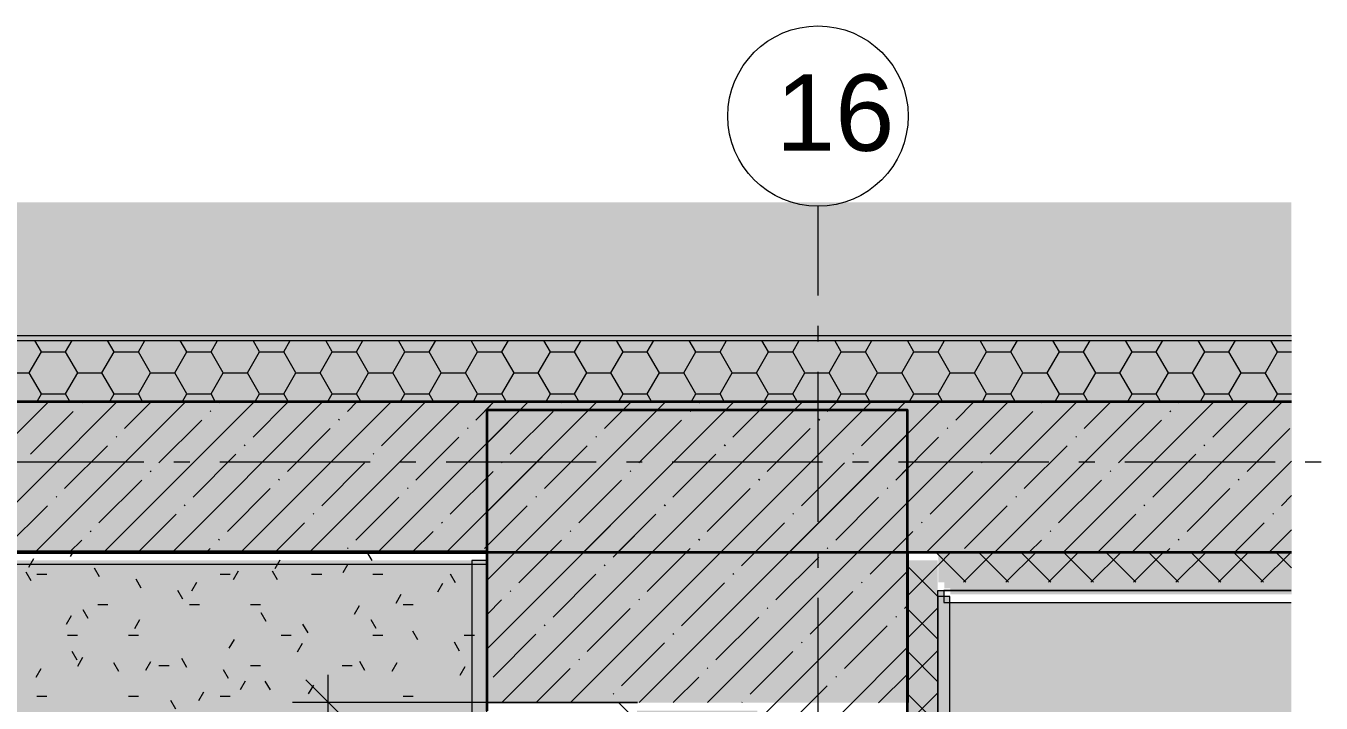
# Model space of a CAD drawing. Header units: millimetres. Extents: x -81576 to 1046824, y -248937 to 691537.
# Drawn here: x -48249 to -43939, y 634733 to 636986 of the extents above; entities that cross this region are included whole.
import ezdxf

# ---------------------------------------------------------------- set-up
doc = ezdxf.new("R2010")
doc.units = ezdxf.units.MM
doc.layers.add('PDF _Геометрия', color=7, linetype='Continuous', true_color=0x1d1d1d)
doc.layers.add('PDF _Сплошная заливка', color=7, linetype='Continuous', true_color=0xffffff)
doc.layers.add('PDF _Текст', color=7, linetype='Continuous')
doc.styles.add('PDF ArialMT', font='arial.ttf')

msp = doc.modelspace()

# ---------------------------------------------------------------- hatches: boundary and pattern name
at = {"layer": 'PDF _Сплошная заливка', "true_color": 0x636466, "transparency": 33554559}
h = msp.add_hatch(color=251, dxfattribs=at)
h.paths.add_polyline_path([(-51273, 619111.5), (-45855.1, 619111.5), (-45855.1, 619767.3), (-50455.1, 619767.3), (-50455.1, 619807.3), (-50495.1, 619807.3), (-50495.1, 635167.3), (-51273, 635167.3), (-51273, 619807.3)], flags=0)
h.paths.add_polyline_path([(-44038.9, 619111.5), (-44038.9, 622707.3), (-45175.1, 622707.3), (-45175.1, 619111.5)], flags=0)
h.paths.add_polyline_path([(-49955.1, 620307.3), (-49955, 620307.3), (-49955.1, 620347.3)], flags=0)
h.paths.add_polyline_path([(-47819.8, 620347.3), (-45855.1, 620347.3), (-45855.1, 622667.3), (-46715.1, 622667.3), (-46715.1, 622707.3), (-46765.1, 622707.3), (-46765.1, 623238.3), (-48155.8, 623238.3), (-48155.8, 623567.3), (-49915, 623567.3), (-49915, 620347.3), (-47825.8, 620347.3)], flags=0)
h.paths.add_polyline_path([(-48075.8, 623318.3), (-46765.1, 623318.3), (-46765.1, 623567.3), (-48075.8, 623567.3), (-48075.8, 623433.3)], flags=0)
h.paths.add_polyline_path([(-45815.1, 623707.3), (-45815.1, 628707.3), (-46215.1, 628707.3), (-46215.1, 623707.3)], flags=0)
h.paths.add_polyline_path([(-44495.3, 623707.3), (-44038.9, 623707.3), (-44038.9, 628707.3), (-45175.1, 628707.3), (-45175.1, 623707.3)], flags=0)
h.paths.add_polyline_path([(-46215.1, 629707.3), (-45815.1, 629707.3), (-45815.1, 634707.3), (-46215.1, 634707.3), (-46215.1, 631704.5)], flags=0)
h.paths.add_polyline_path([(-44038.9, 629707.3), (-44038.9, 635067.3), (-45175.1, 635067.3), (-45175.1, 629707.3)], flags=0)
h.paths.add_polyline_path([(-45195.1, 635087.3), (-45195.1, 635107.3), (-45215.1, 635107.3), (-45215.1, 635087.3)], flags=0)
h.paths.add_polyline_path([(-51273, 635927.3), (-44038.9, 635927.3), (-44038.9, 636398.8), (-51273, 636398.8)], flags=0)
for points in [[(-46713.4, 635938.7), (-44037.3, 635938.7), (-44037.3, 635954.7), (-51271.4, 635954.7), (-51271.4, 635938.7)], [(-46713.4, 635738.7), (-44037.3, 635738.7), (-44037.3, 635938.7), (-51271.4, 635938.7), (-51271.4, 635738.7)], [(-45313.4, 635734.7), (-44037.3, 635734.7), (-44037.3, 635738.7), (-51271.4, 635738.7), (-51271.4, 635734.7), (-46213.4, 635734.7)], [(-44037.3, 635234.7), (-44037.3, 635734.7), (-51271.4, 635734.7), (-51271.4, 635234.7), (-46713.4, 635234.7)], [(-49955.1, 631704.5), (-48155.8, 631704.5), (-48155.8, 633778.4), (-48075.8, 633778.4), (-48075.8, 631704.5), (-46715.1, 631704.5), (-46715.1, 635207.3), (-49955.1, 635207.3), (-49955.1, 632077)], [(-46713.4, 634734.7), (-45313.4, 634734.7), (-45313.4, 635234.7), (-46713.4, 635234.7), (-46713.4, 635200)], [(-45226, 619111.5), (-45215.1, 619111.5), (-45215.1, 622707.3), (-45289.7, 622707.3), (-45289.7, 623707.3), (-45215.1, 623707.3), (-45215.1, 628707.3), (-45289.7, 628707.3), (-45289.7, 629707.3), (-45215.1, 629707.3), (-45215.1, 635207.3), (-45315.1, 635207.3), (-45315.1, 619111.5), (-45289.7, 619111.5)], [(-45213.4, 635134.7), (-44037.3, 635134.7), (-44037.3, 635234.7), (-45213.4, 635234.7), (-45213.4, 635183.9)], [(-45173.4, 635094.7), (-44037.3, 635094.7), (-44037.3, 635134.7), (-45193.4, 635134.7), (-45193.4, 635114.7), (-45173.4, 635114.7)]]:
    msp.add_hatch(color=251, dxfattribs=at).paths.add_polyline_path(points)

# ---------------------------------------------------------------- linework, layer by layer
at = {"layer": 'PDF _Геометрия', "color": 7, "lineweight": 9}
for points in [[(-45613.4, 636385.7), (-45613.4, 636088.4)], [(-45613.4, 635988.4), (-45613.4, 635935.4)], [(-45613.4, 635835.4), (-45613.4, 635335.4)], [(-51271.4, 635738.7), (-44037.3, 635738.7)], [(-51271.4, 635734.7), (-44037.3, 635734.7)], [(-47856.8, 635534.7), (-48356.8, 635534.7)], [(-47703.9, 635534.7), (-47756.8, 635534.7)], [(-47103.9, 635534.7), (-47603.9, 635534.7)], [(-46951, 635534.7), (-47003.9, 635534.7)], [(-46351, 635534.7), (-46851, 635534.7)], [(-46198.1, 635534.7), (-46251, 635534.7)], [(-45598.1, 635534.7), (-46098.1, 635534.7)], [(-45445.1, 635534.7), (-45498.1, 635534.7)], [(-44845.1, 635534.7), (-45345.1, 635534.7)], [(-44692.2, 635534.7), (-44745.1, 635534.7)], [(-44092.2, 635534.7), (-44592.2, 635534.7)], [(-43939.3, 635534.7), (-43992.2, 635534.7)], [(-48223.2, 635212.5), (-48239.9, 635183.4)], [(-48093, 635234.7), (-48101.2, 635220.6)], [(-47404.1, 635208.8), (-47420.8, 635179.8)], [(-47097.2, 635207.3), (-47113, 635234.7)], [(-45613.4, 635235.4), (-45613.4, 635182.5)], [(-48231, 635139.2), (-48247.8, 635168.3)], [(-48212.6, 635162.2), (-48179.1, 635162.2)], [(-48004.3, 635152.8), (-48021, 635181.9)], [(-47603, 635162.2), (-47569.5, 635162.2)], [(-47542.9, 635171.6), (-47559.6, 635142.6)], [(-47411.9, 635142.9), (-47428.7, 635171.9)], [(-47298.2, 635162.2), (-47264.7, 635162.2)], [(-47177.3, 635195.2), (-47194.1, 635166.2)], [(-47095, 635162.2), (-47061.5, 635162.2)], [(-46819.6, 635132.9), (-46836.3, 635161.9)], [(-47865.5, 635115.6), (-47882.2, 635144.7)], [(-47681.6, 635134.5), (-47698.4, 635105.4)], [(-46862.5, 635130.8), (-46879.3, 635101.8)], [(-47726.7, 635078.5), (-47743.4, 635107.5)], [(-47001.3, 635093.6), (-47018.1, 635064.6)], [(-45613.4, 635082.5), (-45613.4, 634582.5)], [(-48041.4, 635014), (-48058.2, 635043.1)], [(-48009.4, 635060.6), (-47975.9, 635060.6)], [(-47704.6, 635060.6), (-47671.1, 635060.6)], [(-47501.4, 635060.6), (-47467.9, 635060.6)], [(-47449.1, 635004.1), (-47465.9, 635033.1)], [(-47140.1, 635056.4), (-47156.9, 635027.4)], [(-46993.4, 635060.6), (-46959.9, 635060.6)], [(-48098, 635022.9), (-48114.8, 634993.9)], [(-47871.2, 635009.3), (-47888, 634980.2)], [(-47310.3, 634966.9), (-47327.1, 634995.9)], [(-47083.5, 634980.5), (-47100.3, 635009.5)], [(-48111, 634959), (-48077.5, 634959)], [(-47907.8, 634959), (-47874.3, 634959)], [(-47556.5, 634944.9), (-47573.2, 634915.8)], [(-47399.8, 634959), (-47366.3, 634959)], [(-47095, 634959), (-47061.5, 634959)], [(-46944.8, 634943.3), (-46961.5, 634972.4)], [(-46790.2, 634959), (-46756.7, 634959)], [(-48078.6, 634875.3), (-48095.4, 634904.3)], [(-47329.7, 634931.3), (-47346.5, 634902.2)], [(-46806, 634906.1), (-46822.7, 634935.2)], [(-48060.8, 634884.1), (-48077.6, 634855.1)], [(-47939.8, 634838.1), (-47956.6, 634867.1)], [(-47834, 634870.5), (-47850.8, 634841.5)], [(-47806.2, 634857.4), (-47772.7, 634857.4)], [(-47713.1, 634851.7), (-47729.8, 634880.7)], [(-47501.4, 634857.4), (-47467.9, 634857.4)], [(-47196.6, 634857.4), (-47163.1, 634857.4)], [(-47120.7, 634841.7), (-47137.5, 634870.8)], [(-47014.9, 634866.8), (-47031.7, 634837.8)], [(-46788.1, 634853.2), (-46804.9, 634824.2)], [(-48199.6, 634846.9), (-48216.4, 634817.9)], [(-47574.3, 634814.5), (-47591, 634843.5)], [(-47244, 634827.3), (-47244, 629587.3)], [(-47658.1, 634768.9), (-47674.8, 634739.9)], [(-47519.3, 634806.1), (-47536, 634777)], [(-47435.5, 634777.3), (-47452.3, 634806.3)], [(-47292.5, 634792.5), (-47309.3, 634763.4)], [(-48212.6, 634755.8), (-48179.1, 634755.8)], [(-47907.8, 634755.8), (-47874.3, 634755.8)], [(-47750.3, 634712.9), (-47767, 634741.9)], [(-47603, 634755.8), (-47569.5, 634755.8)], [(-46713.4, 634734.7), (-47242.3, 634734.7), (-47362.3, 634734.7)], [(-46993.4, 634755.8), (-46959.9, 634755.8)]]:
    msp.add_lwpolyline(points, dxfattribs=at)
at = {"layer": 'PDF _Геометрия', "color": 7, "lineweight": 15}
for points in [[(-44037.3, 635954.7), (-51271.4, 635954.7)], [(-51271.4, 635938.7), (-44037.3, 635938.7)], [(-48075.8, 631704.5), (-46715.1, 631704.5), (-46715.1, 635207.3)], [(-46765.1, 630767.3), (-46765.1, 622707.3), (-46715.1, 622707.3), (-46715.1, 635207.3), (-46765.1, 635207.3), (-46765.1, 630899.3)], [(-44037.3, 635234.7), (-45213.4, 635234.7), (-45313.4, 635234.7), (-45313.4, 634734.7)], [(-45175.1, 629707.3), (-45175.1, 635087.3), (-45215.1, 635087.3), (-45215.1, 629707.3), (-45215.1, 635107.3), (-44038.9, 635107.3), (-45195.1, 635107.3), (-45195.1, 635067.3), (-44038.9, 635067.3)]]:
    msp.add_lwpolyline(points, dxfattribs=at)
at = {"layer": 'PDF _Геометрия', "color": 250, "lineweight": 9, "true_color": 0x2c2c2c}
for points in [[(-48197.4, 635901.2), (-48219.1, 635938.7)], [(-48116.7, 635901.2), (-48095.1, 635938.7)], [(-47955.5, 635901.2), (-47977.2, 635938.7)], [(-47874.8, 635901.2), (-47853.1, 635938.7)], [(-47713.6, 635901.2), (-47735.2, 635938.7)], [(-47632.9, 635901.2), (-47611.2, 635938.7)], [(-47471.6, 635901.2), (-47493.3, 635938.7)], [(-47390.9, 635901.2), (-47369.3, 635938.7)], [(-47229.7, 635901.2), (-47251.4, 635938.7)], [(-47149, 635901.2), (-47127.3, 635938.7)], [(-46987.8, 635901.2), (-47009.4, 635938.7)], [(-46907.1, 635901.2), (-46885.4, 635938.7)], [(-46745.8, 635901.2), (-46767.5, 635938.7)], [(-46665.1, 635901.2), (-46643.5, 635938.7)], [(-46503.9, 635901.2), (-46525.6, 635938.7)], [(-46423.2, 635901.2), (-46401.5, 635938.7)], [(-46261.9, 635901.2), (-46283.6, 635938.7)], [(-46181.3, 635901.2), (-46159.6, 635938.7)], [(-46020, 635901.2), (-46041.7, 635938.7)], [(-45939.3, 635901.2), (-45917.7, 635938.7)], [(-45778.1, 635901.2), (-45799.8, 635938.7)], [(-45697.4, 635901.2), (-45675.7, 635938.7)], [(-45536.1, 635901.2), (-45557.8, 635938.7)], [(-45455.5, 635901.2), (-45433.8, 635938.7)], [(-45294.2, 635901.2), (-45315.9, 635938.7)], [(-45213.5, 635901.2), (-45191.9, 635938.7)], [(-45052.3, 635901.2), (-45073.9, 635938.7)], [(-44971.6, 635901.2), (-44949.9, 635938.7)], [(-44810.3, 635901.2), (-44832, 635938.7)], [(-44729.7, 635901.2), (-44708, 635938.7)], [(-44568.4, 635901.2), (-44590.1, 635938.7)], [(-44487.7, 635901.2), (-44466.1, 635938.7)], [(-44326.5, 635901.2), (-44348.1, 635938.7)], [(-44245.8, 635901.2), (-44224.1, 635938.7)], [(-44084.5, 635901.2), (-44106.2, 635938.7)], [(-48237.7, 635831.4), (-48197.4, 635901.2)], [(-48197.4, 635901.2), (-48116.8, 635901.2)], [(-48076.5, 635831.3), (-48116.8, 635901.2)], [(-47995.8, 635831.4), (-47955.5, 635901.2)], [(-47955.5, 635901.2), (-47874.8, 635901.2)], [(-47834.5, 635831.3), (-47874.8, 635901.2)], [(-47753.8, 635831.4), (-47713.5, 635901.2)], [(-47713.5, 635901.2), (-47632.9, 635901.2)], [(-47592.6, 635831.3), (-47632.9, 635901.2)], [(-47511.9, 635831.4), (-47471.6, 635901.2)], [(-47471.6, 635901.2), (-47391, 635901.2)], [(-47350.7, 635831.3), (-47391, 635901.2)], [(-47270, 635831.4), (-47229.7, 635901.2)], [(-47229.7, 635901.2), (-47149, 635901.2)], [(-47108.7, 635831.3), (-47149, 635901.2)], [(-47028, 635831.4), (-46987.7, 635901.2)], [(-46987.7, 635901.2), (-46907.1, 635901.2)], [(-46866.8, 635831.3), (-46907.1, 635901.2)], [(-46786.1, 635831.4), (-46745.8, 635901.2)], [(-46745.8, 635901.2), (-46665.1, 635901.2)], [(-46624.8, 635831.3), (-46665.2, 635901.2)], [(-46544.2, 635831.4), (-46503.8, 635901.2)], [(-46503.9, 635901.2), (-46423.2, 635901.2)], [(-46382.9, 635831.3), (-46423.2, 635901.2)], [(-46302.2, 635831.4), (-46261.9, 635901.2)], [(-46261.9, 635901.2), (-46181.3, 635901.2)], [(-46141, 635831.3), (-46181.3, 635901.2)], [(-46060.3, 635831.4), (-46020, 635901.2)], [(-46020, 635901.2), (-45939.3, 635901.2)], [(-45899, 635831.3), (-45939.4, 635901.2)], [(-45818.4, 635831.4), (-45778, 635901.2)], [(-45778.1, 635901.2), (-45697.4, 635901.2)], [(-45657.1, 635831.3), (-45697.4, 635901.2)], [(-45576.4, 635831.4), (-45536.1, 635901.2)], [(-45536.1, 635901.2), (-45455.5, 635901.2)], [(-45415.2, 635831.3), (-45455.5, 635901.2)], [(-45334.5, 635831.4), (-45294.2, 635901.2)], [(-45294.2, 635901.2), (-45213.5, 635901.2)], [(-45173.2, 635831.3), (-45213.6, 635901.2)], [(-45092.6, 635831.4), (-45052.2, 635901.2)], [(-45052.2, 635901.2), (-44971.6, 635901.2)], [(-44931.3, 635831.3), (-44971.6, 635901.2)], [(-44850.6, 635831.4), (-44810.3, 635901.2)], [(-44810.3, 635901.2), (-44729.7, 635901.2)], [(-44689.4, 635831.3), (-44729.7, 635901.2)], [(-44608.7, 635831.4), (-44568.4, 635901.2)], [(-44568.4, 635901.2), (-44487.7, 635901.2)], [(-44447.4, 635831.3), (-44487.8, 635901.2)], [(-44366.8, 635831.4), (-44326.4, 635901.2)], [(-44326.4, 635901.2), (-44245.8, 635901.2)], [(-44205.5, 635831.3), (-44245.8, 635901.2)], [(-44124.8, 635831.4), (-44084.5, 635901.2)], [(-44084.5, 635901.2), (-44037.3, 635901.2)], [(-48318.4, 635831.3), (-48237.7, 635831.3)], [(-48197.4, 635761.5), (-48237.7, 635831.3)], [(-48116.7, 635761.5), (-48076.4, 635831.4)], [(-48076.4, 635831.3), (-47995.8, 635831.3)], [(-47955.5, 635761.5), (-47995.8, 635831.3)], [(-47874.8, 635761.5), (-47834.5, 635831.4)], [(-47834.5, 635831.3), (-47753.9, 635831.3)], [(-47713.6, 635761.5), (-47753.9, 635831.3)], [(-47632.9, 635761.5), (-47592.6, 635831.4)], [(-47592.6, 635831.3), (-47511.9, 635831.3)], [(-47471.6, 635761.5), (-47511.9, 635831.3)], [(-47390.9, 635761.5), (-47350.6, 635831.4)], [(-47350.6, 635831.3), (-47270, 635831.3)], [(-47229.7, 635761.5), (-47270, 635831.3)], [(-47149, 635761.5), (-47108.7, 635831.4)], [(-47108.7, 635831.3), (-47028, 635831.3)], [(-46987.8, 635761.5), (-47028.1, 635831.3)], [(-46907.1, 635761.5), (-46866.7, 635831.4)], [(-46866.8, 635831.3), (-46786.1, 635831.3)], [(-46745.8, 635761.5), (-46786.1, 635831.3)], [(-46665.1, 635761.5), (-46624.8, 635831.4)], [(-46624.8, 635831.3), (-46544.2, 635831.3)], [(-46503.9, 635761.5), (-46544.2, 635831.3)], [(-46423.2, 635761.5), (-46382.9, 635831.4)], [(-46382.9, 635831.3), (-46302.2, 635831.3)], [(-46261.9, 635761.5), (-46302.3, 635831.3)], [(-46181.3, 635761.5), (-46140.9, 635831.4)], [(-46141, 635831.3), (-46060.3, 635831.3)], [(-46020, 635761.5), (-46060.3, 635831.3)], [(-45939.3, 635761.5), (-45899, 635831.4)], [(-45899, 635831.3), (-45818.4, 635831.3)], [(-45778.1, 635761.5), (-45818.4, 635831.3)], [(-45697.4, 635761.5), (-45657.1, 635831.4)], [(-45657.1, 635831.3), (-45576.4, 635831.3)], [(-45536.1, 635761.5), (-45576.5, 635831.3)], [(-45455.5, 635761.5), (-45415.1, 635831.4)], [(-45415.1, 635831.3), (-45334.5, 635831.3)], [(-45294.2, 635761.5), (-45334.5, 635831.3)], [(-45213.5, 635761.5), (-45173.2, 635831.4)], [(-45173.2, 635831.3), (-45092.6, 635831.3)], [(-45052.3, 635761.5), (-45092.6, 635831.3)], [(-44971.6, 635761.5), (-44931.3, 635831.4)], [(-44931.3, 635831.3), (-44850.6, 635831.3)], [(-44810.3, 635761.5), (-44850.7, 635831.3)], [(-44729.7, 635761.5), (-44689.3, 635831.4)], [(-44689.3, 635831.3), (-44608.7, 635831.3)], [(-44568.4, 635761.5), (-44608.7, 635831.3)], [(-44487.7, 635761.5), (-44447.4, 635831.4)], [(-44447.4, 635831.3), (-44366.8, 635831.3)], [(-44326.5, 635761.5), (-44366.8, 635831.3)], [(-44245.8, 635761.5), (-44205.5, 635831.4)], [(-44205.5, 635831.3), (-44124.8, 635831.3)], [(-44084.5, 635761.5), (-44124.9, 635831.3)], [(-48210.5, 635738.7), (-48197.4, 635761.5)], [(-48197.4, 635761.5), (-48116.8, 635761.5)], [(-48103.6, 635738.7), (-48116.8, 635761.5)], [(-47968.6, 635738.7), (-47955.5, 635761.5)], [(-47955.5, 635761.5), (-47874.8, 635761.5)], [(-47861.7, 635738.7), (-47874.8, 635761.5)], [(-47726.7, 635738.7), (-47713.5, 635761.5)], [(-47713.5, 635761.5), (-47632.9, 635761.5)], [(-47619.8, 635738.7), (-47632.9, 635761.5)], [(-47484.7, 635738.7), (-47471.6, 635761.5)], [(-47471.6, 635761.5), (-47391, 635761.5)], [(-47377.8, 635738.7), (-47391, 635761.5)], [(-47242.8, 635738.7), (-47229.7, 635761.5)], [(-47229.7, 635761.5), (-47149, 635761.5)], [(-47135.9, 635738.7), (-47149, 635761.5)], [(-47000.9, 635738.7), (-46987.7, 635761.5)], [(-46987.7, 635761.5), (-46907.1, 635761.5)], [(-46894, 635738.7), (-46907.1, 635761.5)], [(-46758.9, 635738.7), (-46745.8, 635761.5)], [(-46745.8, 635761.5), (-46665.1, 635761.5)], [(-46652, 635738.7), (-46665.2, 635761.5)], [(-46517, 635738.7), (-46503.8, 635761.5)], [(-46503.9, 635761.5), (-46423.2, 635761.5)], [(-46410.1, 635738.7), (-46423.2, 635761.5)], [(-46275.1, 635738.7), (-46261.9, 635761.5)], [(-46261.9, 635761.5), (-46181.3, 635761.5)], [(-46168.1, 635738.7), (-46181.3, 635761.5)], [(-46033.1, 635738.7), (-46020, 635761.5)], [(-46020, 635761.5), (-45939.3, 635761.5)], [(-45926.2, 635738.7), (-45939.4, 635761.5)], [(-45791.2, 635738.7), (-45778, 635761.5)], [(-45778.1, 635761.5), (-45697.4, 635761.5)], [(-45684.3, 635738.7), (-45697.4, 635761.5)], [(-45549.3, 635738.7), (-45536.1, 635761.5)], [(-45536.1, 635761.5), (-45455.5, 635761.5)], [(-45442.3, 635738.7), (-45455.5, 635761.5)], [(-45307.3, 635738.7), (-45294.2, 635761.5)], [(-45294.2, 635761.5), (-45213.5, 635761.5)], [(-45200.4, 635738.7), (-45213.6, 635761.5)], [(-45065.4, 635738.7), (-45052.2, 635761.5)], [(-45052.2, 635761.5), (-44971.6, 635761.5)], [(-44958.5, 635738.7), (-44971.6, 635761.5)], [(-44823.5, 635738.7), (-44810.3, 635761.5)], [(-44810.3, 635761.5), (-44729.7, 635761.5)], [(-44716.5, 635738.7), (-44729.7, 635761.5)], [(-44581.5, 635738.7), (-44568.4, 635761.5)], [(-44568.4, 635761.5), (-44487.7, 635761.5)], [(-44474.6, 635738.7), (-44487.8, 635761.5)], [(-44339.6, 635738.7), (-44326.4, 635761.5)], [(-44326.4, 635761.5), (-44245.8, 635761.5)], [(-44232.7, 635738.7), (-44245.8, 635761.5)], [(-44097.7, 635738.7), (-44084.5, 635761.5)], [(-44084.5, 635761.5), (-44037.3, 635761.5)], [(-48674.1, 635234.7), (-48174.1, 635734.7)], [(-48446, 635234.7), (-47946, 635734.7)], [(-48217.9, 635234.7), (-47717.9, 635734.7)], [(-48063.2, 635731.6), (-48060.8, 635734)], [(-47989.8, 635234.7), (-47489.8, 635734.7)], [(-47920.6, 635646.1), (-47832, 635734.7)], [(-47761.7, 635234.7), (-47261.7, 635734.7)], [(-47607, 635731.6), (-47603.9, 635734.7)], [(-47533.6, 635234.7), (-47033.6, 635734.7)], [(-47492.9, 635617.6), (-47375.8, 635734.7)], [(-47305.5, 635234.7), (-46805.5, 635734.7)], [(-47179.3, 635703.1), (-47147.7, 635734.7)], [(-47077.4, 635234.7), (-46577.4, 635734.7), (-46713.4, 635598.7)], [(-47065.2, 635589.1), (-46922.7, 635731.6)], [(-46849.3, 635234.7), (-46349.3, 635734.7), (-46713.4, 635370.6)], [(-46751.6, 635674.6), (-46691.5, 635734.7), (-46713.4, 635712.8)], [(-46621.2, 635234.7), (-46121.2, 635734.7), (-46713.4, 635142.5)], [(-46393.1, 635234.7), (-45893.1, 635734.7), (-46713.4, 634914.4)], [(-46165, 635234.7), (-45665, 635734.7), (-46665, 634734.7)], [(-45936.9, 635234.7), (-45436.9, 635734.7), (-46436.9, 634734.7)], [(-45708.8, 635234.7), (-45208.8, 635734.7)], [(-45480.7, 635234.7), (-44980.7, 635734.7)], [(-45252.6, 635234.7), (-44752.6, 635734.7)], [(-45154.9, 635674.6), (-45094.8, 635734.7)], [(-45024.5, 635234.7), (-44524.5, 635734.7)], [(-44869.8, 635731.6), (-44867.4, 635734)], [(-44796.5, 635234.7), (-44296.5, 635734.7)], [(-44727.2, 635646.1), (-44638.6, 635734.7)], [(-44568.4, 635234.7), (-44068.4, 635734.7)], [(-44413.6, 635731.6), (-44410.5, 635734.7)], [(-44299.5, 635617.6), (-44182.4, 635734.7)], [(-48234.2, 635560.6), (-48091.7, 635703.1)], [(-47806.5, 635532.1), (-47664, 635674.6)], [(-47635.5, 635703.1), (-47633.1, 635705.5)], [(-47207.8, 635674.6), (-47205.4, 635677)], [(-45040.9, 635560.6), (-44898.3, 635703.1)], [(-44613.2, 635532.1), (-44470.6, 635674.6)], [(-44442.1, 635703.1), (-44439.7, 635705.5)], [(-47378.9, 635503.5), (-47236.3, 635646.1)], [(-46780.1, 635646.1), (-46777.7, 635648.5)], [(-46208.8, 634734.7), (-45313.4, 635630.1)], [(-45183.4, 635646.1), (-45181, 635648.5)], [(-44185.5, 635503.5), (-44042.9, 635646.1)], [(-48120.2, 635446.5), (-47977.6, 635589.1)], [(-47949.1, 635617.6), (-47946.7, 635620)], [(-47521.4, 635589.1), (-47519.1, 635591.5)], [(-46951.2, 635475), (-46808.6, 635617.6)], [(-45313.4, 635516.1), (-45354.5, 635475), (-45211.9, 635617.6)], [(-44926.8, 635446.5), (-44784.2, 635589.1)], [(-44755.7, 635617.6), (-44753.4, 635620)], [(-44328, 635589.1), (-44325.7, 635591.5)], [(-47692.5, 635418), (-47549.9, 635560.6)], [(-47093.7, 635560.6), (-47091.4, 635562.9)], [(-44499.1, 635418), (-44356.6, 635560.6)], [(-47835.1, 635503.5), (-47832.7, 635505.9)], [(-47264.8, 635389.5), (-47122.3, 635532.1)], [(-46837.1, 635361), (-46694.6, 635503.5), (-46713.4, 635484.7)], [(-45240.4, 635361), (-45097.9, 635503.5)], [(-45069.4, 635532.1), (-45067, 635534.4)], [(-44641.7, 635503.5), (-44639.3, 635505.9)], [(-44340.3, 635234.7), (-44037.3, 635537.7)], [(-48006.1, 635332.5), (-47863.6, 635475)], [(-47407.4, 635475), (-47405, 635477.4)], [(-44812.8, 635332.5), (-44670.2, 635475)], [(-44214, 635475), (-44211.6, 635477.4)], [(-48148.7, 635418), (-48146.3, 635420.4)], [(-47578.4, 635304), (-47435.9, 635446.5)], [(-47150.8, 635275.4), (-47008.2, 635418)], [(-46979.7, 635446.5), (-46977.3, 635448.9)], [(-44955.3, 635418), (-44952.9, 635420.4)], [(-44385.1, 635304), (-44242.5, 635446.5)], [(-44071.4, 635389.5), (-44037.3, 635423.7)], [(-48319.8, 635246.9), (-48177.2, 635389.5)], [(-47721, 635389.5), (-47718.6, 635391.9)], [(-46723.1, 635246.9), (-46580.5, 635389.5), (-46713.4, 635256.6)], [(-45980.7, 634734.7), (-45313.4, 635402)], [(-45126.4, 635246.9), (-44983.8, 635389.5)], [(-44527.6, 635389.5), (-44525.3, 635391.9)], [(-47875.8, 635234.7), (-47749.5, 635361)], [(-47419.6, 635234.7), (-47321.8, 635332.5)], [(-47293.3, 635361), (-47291, 635363.4)], [(-46865.6, 635332.5), (-46863.3, 635334.8)], [(-46279.1, 635234.7), (-46152.8, 635361), (-46295.4, 635218.4)], [(-45822.9, 635234.7), (-45725.1, 635332.5), (-45867.7, 635189.9)], [(-45269, 635332.5), (-45266.6, 635334.8)], [(-44682.4, 635234.7), (-44556.1, 635361)], [(-44226.2, 635234.7), (-44128.5, 635332.5)], [(-44099.9, 635361), (-44097.6, 635363.4)], [(-48034.6, 635304), (-48032.3, 635306.3)], [(-46963.4, 635234.7), (-46894.2, 635304)], [(-45440, 635161.4), (-45313.4, 635288)], [(-45366.7, 635234.7), (-45297.5, 635304)], [(-44841.3, 635304), (-44838.9, 635306.3)], [(-44112.2, 635234.7), (-44037.3, 635309.6)], [(-48103.9, 635234.7), (-48063.2, 635275.4)], [(-47647.7, 635234.7), (-47635.5, 635246.9)], [(-47607, 635275.4), (-47604.6, 635277.8)], [(-47179.3, 635246.9), (-47176.9, 635249.3)], [(-46507.2, 635234.7), (-46466.5, 635275.4), (-46609, 635132.9)], [(-46051, 635234.7), (-46038.8, 635246.9), (-46181.3, 635104.4)], [(-44910.5, 635234.7), (-44869.8, 635275.4)], [(-44454.3, 635234.7), (-44442.1, 635246.9)], [(-44413.6, 635275.4), (-44411.2, 635277.8)], [(-45753.7, 635075.9), (-45611.1, 635218.4)], [(-45313.4, 635233.5), (-45312.2, 635234.7)], [(-45313.4, 635092.1), (-45213.4, 635192.1), (-45170.8, 635234.7)], [(-45121, 635134.7), (-45213.4, 635227.2), (-45221, 635234.7)], [(-45129.4, 635134.7), (-45029.4, 635234.7)], [(-44979.5, 635134.7), (-45079.5, 635234.7)], [(-44987.9, 635134.7), (-44887.9, 635234.7)], [(-44838.1, 635134.7), (-44938.1, 635234.7)], [(-44846.5, 635134.7), (-44746.5, 635234.7)], [(-44696.7, 635134.7), (-44796.7, 635234.7)], [(-44705.1, 635134.7), (-44605.1, 635234.7)], [(-44555.3, 635134.7), (-44655.3, 635234.7)], [(-44563.7, 635134.7), (-44463.7, 635234.7)], [(-44413.8, 635134.7), (-44513.8, 635234.7)], [(-44422.2, 635134.7), (-44322.2, 635234.7)], [(-44272.4, 635134.7), (-44372.4, 635234.7)], [(-44280.8, 635134.7), (-44180.8, 635234.7)], [(-44131, 635134.7), (-44231, 635234.7)], [(-44139.4, 635134.7), (-44039.4, 635234.7)], [(-44037.3, 635182.4), (-44089.6, 635234.7)], [(-46495, 635018.8), (-46352.4, 635161.4)], [(-46323.9, 635189.9), (-46321.5, 635192.3)], [(-45896.2, 635161.4), (-45893.9, 635163.8)], [(-45813.4, 634673.9), (-45752.6, 634734.7), (-45313.4, 635173.9)], [(-45213.4, 635085.8), (-45313.4, 635185.8)], [(-46067.3, 634990.3), (-45924.7, 635132.9)], [(-45468.5, 635132.9), (-45466.2, 635135.3)], [(-46713.4, 635028.5), (-46666.1, 635075.9)], [(-46637.5, 635104.4), (-46635.2, 635106.7)], [(-46209.9, 635075.9), (-46207.5, 635078.2)], [(-45639.6, 634961.8), (-45497, 635104.4)], [(-46380.9, 634904.8), (-46238.4, 635047.4)], [(-45782.2, 635047.4), (-45779.8, 635049.7)], [(-45326, 635047.4), (-45313.4, 635059.9)], [(-45313.4, 634950.6), (-45213.4, 635050.6)], [(-45213.4, 634944.4), (-45313.4, 635044.4)], [(-46523.5, 634990.3), (-46521.1, 634992.7)], [(-45953.2, 634876.3), (-45810.7, 635018.8)], [(-45525.6, 634847.8), (-45383, 634990.3)], [(-45354.5, 635018.8), (-45352.1, 635021.2)], [(-46694.6, 634819.3), (-46552, 634961.8)], [(-46095.8, 634961.8), (-46093.4, 634964.2)], [(-46266.9, 634790.7), (-46124.3, 634933.3)], [(-45839.2, 634762.2), (-45696.6, 634904.8)], [(-45815.1, 634418.4), (-45526.2, 634707.3), (-45315.1, 634918.4)], [(-45668.1, 634933.3), (-45665.8, 634935.7)], [(-45313.4, 634809.2), (-45213.4, 634909.2)], [(-45213.4, 634803), (-45313.4, 634903)], [(-46409.4, 634876.3), (-46407.1, 634878.6)], [(-46551, 634734.7), (-46438, 634847.8)], [(-46094.8, 634734.7), (-46010.3, 634819.3)], [(-45981.8, 634847.8), (-45979.4, 634850.1)], [(-45554.1, 634819.3), (-45551.7, 634821.6)], [(-45411.5, 634733.7), (-45410.5, 634734.7), (-45313.4, 634831.8)], [(-45725.1, 634648.2), (-45638.6, 634734.7), (-45582.6, 634790.7)], [(-45313.4, 634667.8), (-45213.4, 634767.8)], [(-46295.4, 634762.2), (-46293, 634764.6)], [(-46213.4, 634671.6), (-46276.6, 634734.7)], [(-45866.7, 634734.7), (-45865.3, 634736.1)], [(-45213.4, 634661.5), (-45313.4, 634761.5)]]:
    msp.add_lwpolyline(points, dxfattribs=at)
at = {"layer": 'PDF _Геометрия', "color": 7, "lineweight": 35}
for points in [[(-44037.3, 635734.7), (-51271.4, 635734.7)], [(-45315.1, 619111.5), (-45315.1, 634707.3), (-45315.1, 635707.3), (-46715.1, 635707.3), (-46715.1, 634707.3)], [(-46713.4, 635234.7), (-44037.3, 635234.7)]]:
    msp.add_lwpolyline(points, dxfattribs=at)
at = {"layer": 'PDF _Геометрия', "color": 250, "lineweight": 9, "true_color": 0x2c2c2c}
for points in [[(-46464.1, 635734), (-46466.5, 635731.6)], [(-46235.3, 635734.7), (-46323.9, 635646.1)], [(-46007.2, 635734.7), (-46010.3, 635731.6)], [(-45779.1, 635734.7), (-45896.2, 635617.6)], [(-45551, 635734.7), (-45582.6, 635703.1)], [(-45326, 635731.6), (-45468.5, 635589.1)], [(-46495, 635703.1), (-46637.5, 635560.6)], [(-46067.3, 635674.6), (-46209.9, 635532.1)], [(-46036.4, 635705.5), (-46038.8, 635703.1)], [(-45608.7, 635677), (-45611.1, 635674.6)], [(-45639.6, 635646.1), (-45782.2, 635503.5)], [(-46380.9, 635589.1), (-46523.5, 635446.5)], [(-46350, 635620), (-46352.4, 635617.6)], [(-45922.4, 635591.5), (-45924.7, 635589.1)], [(-45953.2, 635560.6), (-46095.8, 635418)], [(-45494.7, 635562.9), (-45497, 635560.6)], [(-46663.7, 635534.4), (-46666.1, 635532.1)], [(-46236, 635505.9), (-46238.4, 635503.5)], [(-45525.6, 635532.1), (-45668.1, 635389.5)], [(-46266.9, 635475), (-46409.4, 635332.5)], [(-45808.3, 635477.4), (-45810.7, 635475)], [(-46549.6, 635420.4), (-46552, 635418)], [(-45839.2, 635446.5), (-45981.8, 635304)], [(-45411.5, 635418), (-45554.1, 635275.4)], [(-45380.6, 635448.9), (-45383, 635446.5)], [(-46122, 635391.9), (-46124.3, 635389.5)], [(-45694.3, 635363.4), (-45696.6, 635361)], [(-46435.6, 635306.3), (-46438, 635304)], [(-46007.9, 635277.8), (-46010.3, 635275.4)], [(-45580.2, 635249.3), (-45582.6, 635246.9)]]:
    msp.add_lwpolyline(points, close=True, dxfattribs=at)
at = {"layer": 'PDF _Геометрия', "color": 7, "lineweight": 15}
msp.add_lwpolyline([(-49953.4, 635194.7), (-46713.4, 635194.7), (-46713.4, 635234.7), (-49953.4, 635234.7)], close=True, dxfattribs=at)
at = {"layer": 'PDF _Геометрия', "color": 7, "lineweight": 50}
msp.add_lwpolyline([(-46713.4, 635234.7), (-49953.4, 635234.7)], dxfattribs=at)
at = {"layer": 'PDF _Геометрия', "color": 7, "lineweight": 20}
msp.add_lwpolyline([(-47167.3, 634659.7), (-47242.3, 634734.7), (-47317.3, 634809.7)], dxfattribs=at)
at = {"layer": 'PDF _Геометрия', "color": 7, "lineweight": 9}
msp.add_lwpolyline([(-46713.4, 634734.7), (-46213.4, 634734.7)], close=True, dxfattribs=at)
at = {"layer": 'PDF _Геометрия', "color": 7, "lineweight": 20}
msp.add_circle((-45613.4, 636685.7), 300, dxfattribs=at)
at = {"layer": 'PDF _Сплошная заливка', "lineweight": 35, "transparency": 33554559}
msp.add_solid([(-45175.1, 629707.3), (-45175.1, 635087.3), (-45215.1, 629707.3), (-45215.1, 635087.3)], dxfattribs=at)

# ---------------------------------------------------------------- texts
at = {"layer": 'PDF _Текст', "insert": (-45753.7, 636695.4), "char_height": 254, "attachment_point": 4, "style": 'PDF ArialMT'}
msp.add_mtext('16', dxfattribs=at)

doc.saveas('drawing.dxf')
